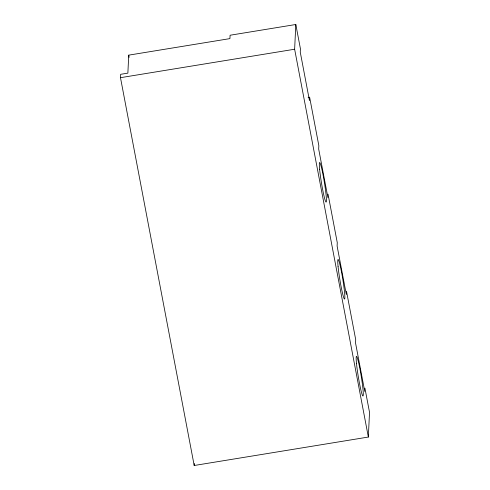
<?xml version="1.0" encoding="UTF-8"?>
<svg xmlns="http://www.w3.org/2000/svg" width="490" height="490" viewBox="0 0 490 490"><rect width="100%" height="100%" fill="white"/><g stroke="black" fill="none" stroke-linecap="round" stroke-linejoin="round"><path stroke-width="0.73" d="M309.625 97.216L318.843 145.689L318.684 149.064L327.896 197.543L328.055 194.169L337.267 242.648L337.108 246.017L346.32 294.496L346.479 291.121L355.697 339.601L355.538 342.969L364.75 391.449L364.909 388.074L369.515 412.317L368.351 437.049L194.193 465.5L120.485 77.683L120.644 74.315L127.872 73.133L128.723 55.143L229.926 38.612L230.086 35.237L295.807 24.5L300.413 48.737L300.254 52.111L309.466 100.591L309.625 97.216L308.118 97.461M194.193 465.5L194.291 463.479M368.351 437.049L294.637 49.233L295.807 24.5M120.485 77.683L294.637 49.233M128.723 55.143L129.139 57.348M356.5 363.482A20.035 1.482 80.7 0 0 362.618 395.675A20.035 1.482 80.7 0 0 360.04 369.46A20.035 1.482 80.7 0 0 356.5 363.482M319.645 169.577A20.035 1.482 80.7 0 0 325.764 201.764A20.035 1.482 80.7 0 0 323.18 175.549A20.035 1.482 80.7 0 0 319.645 169.577M338.076 266.529A20.035 1.482 80.7 0 0 344.194 298.716A20.035 1.482 80.7 0 0 341.61 272.507A20.035 1.482 80.7 0 0 338.076 266.529"/></g></svg>
